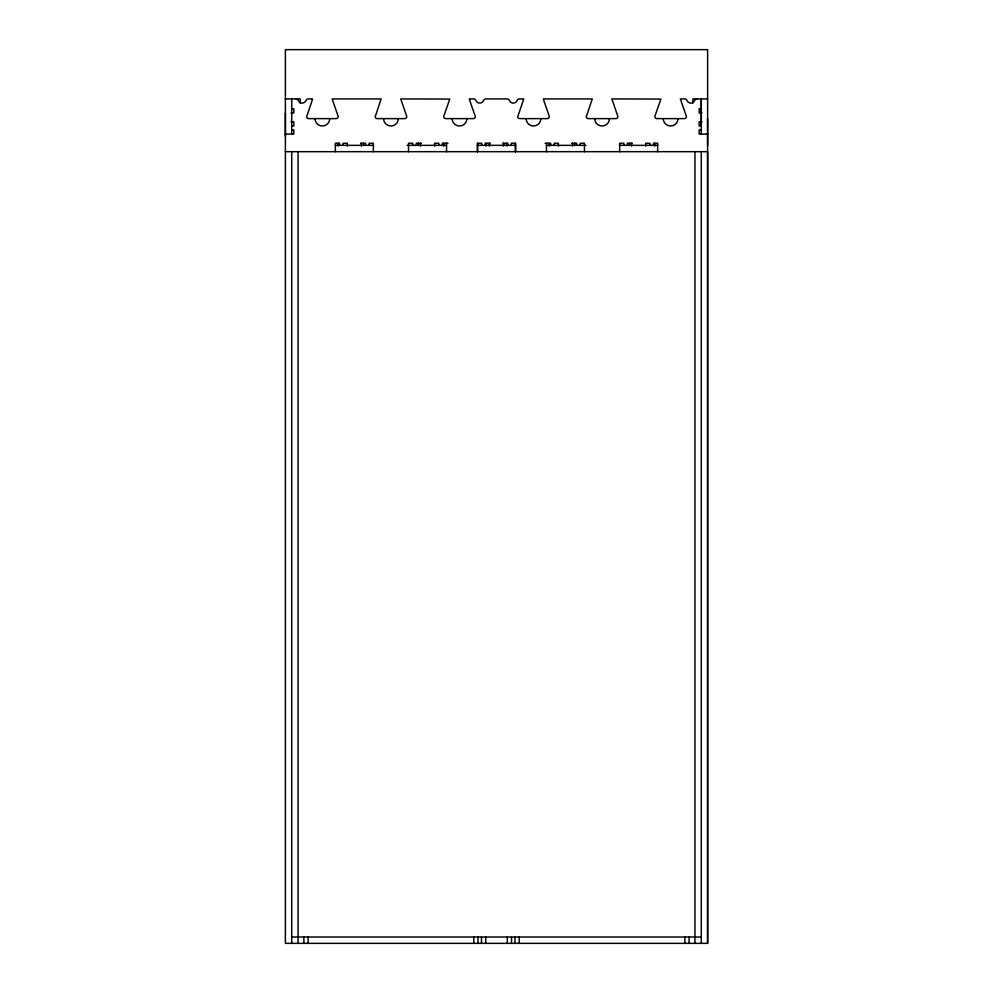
<?xml version="1.0" encoding="UTF-8"?>
<svg xmlns="http://www.w3.org/2000/svg" width="993" height="993" viewBox="0 0 993 993"><rect width="100%" height="100%" fill="white"/><g stroke="black" fill="none" stroke-linecap="round" stroke-linejoin="round"><path stroke-width="1.49" d="M285.388 136.202L285.388 112.979M477.496 143.24L477.496 151.681L477.496 143.24L481.717 143.24L481.717 145.35M489.462 146.058L489.462 143.24L489.462 145.35M503.538 146.058L503.538 143.24L503.538 145.35M515.504 143.24L515.504 151.681L515.504 143.24L511.283 143.24L511.283 145.35M701.281 125.292L701.281 98.915L701.281 134.092M707.612 943.35L707.612 49.65L285.388 49.65L285.388 943.35L707.612 943.35L707.612 151.681L285.388 151.681M707.612 145.35L707.612 118.614M285.388 98.915L300.171 98.915L300.171 103.135M707.612 98.915L692.829 98.915L692.829 103.135M291.719 108.758L293.829 108.758L293.829 112.979L291.023 112.979M701.281 108.758L699.171 108.758L699.171 112.979L701.977 112.979M291.023 121.779L293.829 121.779L293.829 125.999L291.719 125.999M701.977 121.779L699.171 121.779L699.171 125.999L701.281 125.999M291.719 129.872L293.829 129.872L293.829 134.092L285.388 134.092M701.281 129.872L699.171 129.872L699.171 134.092L707.612 134.092M360.682 143.24L365.61 143.24L365.61 145.35M421.206 143.24L416.278 143.24L416.278 145.35M447.942 143.24L442.319 143.24L442.319 145.35M490.17 143.24L485.242 143.24L485.242 145.35M502.83 143.24L507.758 143.24L507.758 145.35M545.058 143.24L550.681 143.24L550.681 145.35M571.794 143.24L576.722 143.24L576.722 145.35M632.318 143.24L627.39 143.24L627.39 145.35M335.349 145.35L373.356 145.35M407.13 145.35L446.54 145.35M477.496 145.35L515.504 145.35M546.46 145.35L585.87 145.35M619.644 145.35L657.651 145.35M291.719 937.02L701.281 937.02M701.281 151.681L701.281 943.35M694.939 151.681L694.939 943.35M689.105 937.02L689.105 943.35M684.885 937.02L684.885 943.35M657.651 151.681L657.651 143.24L653.431 143.24L653.431 145.35M654.834 143.24L654.834 146.058M649.906 145.35L649.906 143.24L645.686 143.24L645.686 146.058M631.61 143.24L631.61 146.058M629.5 143.24L629.5 145.35M623.865 145.35L623.865 143.24L619.644 143.24L619.644 151.681M584.467 151.681L584.467 143.24L580.235 143.24L580.235 145.35M574.612 143.24L574.612 145.35M572.502 143.24L572.502 146.058M558.426 146.058L558.426 143.24L554.206 143.24L554.206 145.35M549.278 143.24L549.278 146.058M546.46 143.24L546.46 151.681M519.227 937.02L519.227 943.35M515.007 937.02L515.007 943.35M511.507 937.02L511.507 943.35M507.286 937.02L507.286 943.35M507.051 143.24L507.051 146.058M485.949 143.24L485.949 146.058M485.714 937.02L485.714 943.35M481.493 937.02L481.493 943.35M477.993 937.02L477.993 943.35M473.773 937.02L473.773 943.35M446.54 143.24L446.54 151.681M443.722 143.24L443.722 146.058M438.794 145.35L438.794 143.24L434.574 143.24L434.574 146.058M420.498 143.24L420.498 146.058M418.388 143.24L418.388 145.35M412.765 145.35L412.765 143.24L408.533 143.24L408.533 151.681M373.356 151.681L373.356 143.24L369.135 143.24L369.135 145.35M363.5 143.24L363.5 145.35M361.39 143.24L361.39 146.058M347.314 146.058L347.314 143.24L343.094 143.24L343.094 145.35M339.569 145.35L339.569 143.24L335.349 143.24L335.349 151.681M338.166 143.24L338.166 146.058M308.115 937.02L308.115 943.35M303.895 937.02L303.895 943.35M298.061 151.681L298.061 943.35M291.719 98.915L291.719 134.092M291.719 151.681L291.719 943.35M696.825 98.915A2.11 2.11 0 0 0 694.839 100.318A4.22 4.22 0 0 1 686.871 100.318A2.11 2.11 0 0 0 684.885 98.915L680.428 98.915A2.073 2.073 0 0 0 680.478 99.362L686.461 116.504A2.11 2.11 0 0 1 684.351 118.614L656.907 118.614A2.11 2.11 0 0 1 655.144 117.658A2.11 2.11 0 0 1 654.797 116.504L660.742 99.511A2.098 2.098 0 0 0 660.829 99.064L611.849 98.915L617.894 116.504A2.11 2.11 0 0 1 615.772 118.614L588.328 118.614A2.11 2.11 0 0 1 586.255 116.889L592.262 98.915L543.283 98.915L549.315 116.504A2.11 2.11 0 0 1 547.205 118.614L519.761 118.614A2.11 2.11 0 0 1 517.676 116.889L523.634 99.362A2.073 2.073 0 0 0 523.683 98.915L519.227 98.915A2.11 2.11 0 0 0 517.241 100.318A4.22 4.22 0 0 1 509.272 100.318A2.11 2.11 0 0 0 507.286 98.915L485.714 98.915A2.11 2.11 0 0 0 483.728 100.318A4.22 4.22 0 0 1 475.759 100.318A2.11 2.11 0 0 0 473.773 98.915L469.317 98.915A2.073 2.073 0 0 0 469.366 99.362L475.349 116.504A2.11 2.11 0 0 1 473.239 118.614L445.795 118.614A2.11 2.11 0 0 1 444.032 117.658A2.11 2.11 0 0 1 443.685 116.504L449.63 99.511A2.098 2.098 0 0 0 449.717 99.064L400.75 98.915L406.782 116.504A2.11 2.11 0 0 1 404.672 118.614L377.228 118.614A2.11 2.11 0 0 1 375.143 116.889L381.151 98.915L332.171 98.915L338.203 116.504A2.11 2.11 0 0 1 336.093 118.614L308.649 118.614A2.11 2.11 0 0 1 306.576 116.889L312.522 99.362A2.073 2.073 0 0 0 312.572 98.915L308.115 98.915A2.11 2.11 0 0 0 306.129 100.318A4.22 4.22 0 0 1 298.161 100.318A2.11 2.11 0 0 0 296.175 98.915M678.02 118.614A7.385 7.385 0 0 1 670.635 125.999A7.385 7.385 0 0 1 663.237 118.614M609.441 118.614A7.385 7.385 0 0 1 602.056 125.999A7.385 7.385 0 0 1 594.658 118.614M540.862 118.614A7.373 7.373 0 0 1 533.502 125.987A7.373 7.373 0 0 1 526.116 118.614M466.909 118.614A7.385 7.385 0 0 1 459.523 125.999A7.385 7.385 0 0 1 452.125 118.614M398.33 118.614A7.385 7.385 0 0 1 390.944 125.999A7.385 7.385 0 0 1 383.559 118.614M329.763 118.614A7.373 7.373 0 0 1 322.39 125.987A7.373 7.373 0 0 1 315.004 118.614"/></g></svg>
